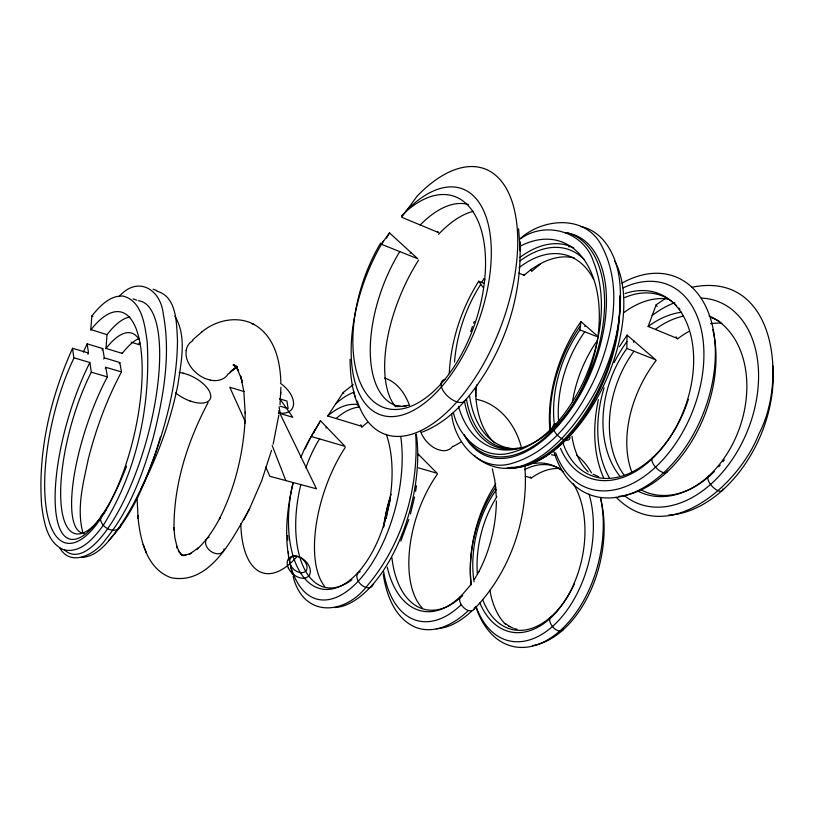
<?xml version="1.0" encoding="UTF-8"?>
<svg xmlns="http://www.w3.org/2000/svg" width="814" height="814" viewBox="0 0 814 814"><rect width="100%" height="100%" fill="white"/><g stroke="black" fill="none" stroke-linecap="round" stroke-linejoin="round"><path stroke-width="1.22" d="M287.698 535.551L287.718 540.374M626.922 341.646L627.065 335.093L655.708 359.808L626.831 348.412L626.922 341.646A108.638 74.868 -68.1 0 0 614.153 362.566M280.026 404.548L280.911 387.23M496.387 500.986C496.062 525.702 490.048 550.366 478.551 572.273M244.912 423.321L245.268 411.945M449.257 373.606C450.814 340.954 461.334 308.852 478.724 281.227L484.045 283.343M131.074 342.165L138.97 344.607L139.062 342.908M280.667 394.505L280.82 392.195M122.273 352.533L122.212 353.398L106.013 348.443L107 334.656A115.395 35.328 -73.6 0 1 129.802 317.104M244.963 422.028C242.898 455.494 234.564 488.746 219.475 518.752L219.983 517.826C213.96 529.232 206.827 540.282 197.232 549.033L198.484 547.812L189.265 554.314L190.985 553.317L183.781 555.535L185.846 555.362L181.746 555.189L183.832 555.616L180.362 553.988L182.468 555.555L178.368 550.742L179.741 552.798L176.577 546.052L177.401 548.382L174.837 537.545L173.921 527.818L174.023 529.995C173.321 485.48 187.383 441.595 208.109 402.594M87.912 354.232A130.851 42.481 -74.7 0 1 88.502 353.032L72.558 348.29C50.499 397.303 37.627 451.719 41.656 505.636C43.875 521.611 46.907 542.562 63.614 549.755C80.83 553.927 94.251 537.606 103.286 525.295C137.149 471.255 150.773 405.158 147.202 341.88C144.831 325.397 142.308 301.068 123.097 296.062C109.707 295.279 99.664 306.359 91.89 315.913L90.741 329.558L107 334.656M186.131 350.468L186.019 354.548A24.725 17.755 40.5 0 0 205.718 378.724L210.226 380.107M554.436 425.284A98.636 65.161 -69.5 0 1 579.944 329.894L580.993 321.622L596.52 335.205M383.618 527.024L386.67 510.571L390.282 496.937M415.608 491.32L416.493 485.704M278.826 415.079L273.138 444.19M414.57 496.967L410.48 513.919M598.382 399.593C592.796 425.61 592.836 453.856 603.907 478.469M474.053 581.857A86.162 54.243 -77.4 0 1 495.879 490.466L496.164 489.194M271.54 450.315L261.752 480.606L249.257 509.391C233.282 536.925 210.572 585.704 170.971 577.675C146.408 568.772 139.886 539 137.892 515.761L138.115 518.386L137.159 499.582M159.9 438.766L160.5 436.63M159.595 439.835L156.034 451.444M390.567 496.041L391.127 494.24M408.821 519.505L400.783 541.086M155.688 452.492C144.831 483.903 131.878 516.076 108.659 540.537M676.098 336.782L677.085 338.359L648.137 326.445L656.145 304.853L665.476 298.453M83.323 352.106L87.179 343.844L102.768 348.596L104.314 357.855L103.714 359.045M102.096 349.928L102.768 348.596M142.877 485.063C158.913 453.072 171.133 419.037 178.032 383.893C181.034 361.925 187.159 336.396 174.908 316.239M473.677 609.645C510.327 572.211 528.988 517.867 524.827 465.771M105.281 368.335L105.81 367.297L121.479 371.917C106.848 399.287 96.062 428.632 88.39 458.669C83.262 482.997 76.109 509.106 83.181 533.73M141.137 488.451L142.44 485.927M243.864 519.831L249.583 508.75M313.553 433.058L314.153 431.898M119.18 363.685L119.8 362.515L104.314 357.855M314.764 430.748L320.502 420.746L344.994 446.337L311.223 436.477A94.19 49.339 -78.3 0 0 300.814 457.499M311.223 436.477L319.637 422.171M474.338 579.507L478.907 571.652M319.922 421.703L320.502 420.746M619.413 346.693L627.065 335.093M481.481 282.641L483.791 278.988L484.859 279.416M360.836 424.725L361.701 426.322L327.716 415.985L343.203 392.47L353.256 384.635M138.97 344.607L140.059 343.243M470.309 585.347L460.632 596.53M465.435 400.223C502.269 356.725 522.69 298.769 519.881 241.717L520.258 250.926L518.599 228.775M464.387 401.444C452.492 414.611 438.217 426.2 421.408 432.356M228.785 373.697L235.46 367.694L230.159 372.039L233.252 369.505M192.786 339.753L201.75 332.061M468.355 610.51C454.65 624.012 433.577 635.215 414.387 626.79C394.485 617.49 386.324 594.515 383.262 574.216M119.098 296.611C137.464 275.417 160.562 288.868 163.238 313.787C171.103 354.985 163.38 397.395 153.256 437.494C142.938 473.809 129.548 510.571 105.199 540.008C95.676 553.886 71.113 567.653 59.88 548.087M201.445 332.295C217.358 318.62 243.071 314.275 260.042 328.561C275.854 341.442 280.26 363.024 280.861 382.417M520.014 238.787C542.958 217.918 585.51 214.458 601.495 245.513C623.239 286.243 612.81 336.029 595.807 376.526C578.835 413.217 552.492 451.536 511.752 463.431C480.362 472.914 454.354 442.714 451.587 413.736M232.295 370.299L236.813 367.216M453.408 446.367L460.724 442.216M520.4 238.807C545.441 220.625 583.638 231.349 593.355 261.325C608.73 300.142 600.254 344.393 583.648 381.39C568.844 412.25 545.492 443.722 510.805 452.838C483.811 460.5 458.791 437.891 453.398 412.495M691.595 287.322C775.437 269.861 787.789 379.772 758.841 433.974C739.275 485.154 667.042 548.992 616.015 497.12M402.615 406.349L408.384 405.27M406.013 406.186L397.09 406.501L400.6 406.4L395.462 405.708M236.966 366.514L234.87 366.504L236.803 366.544M81.146 557.448C98.545 556.888 109.432 539.957 119.048 527.543C136.783 501.678 149.227 472.558 159.056 442.887C169.648 409.676 177.34 375.112 177.483 340.12C176.465 323.362 177.014 296.53 156.878 291.209M236.752 366.422L233.079 365.028L236.671 366.89L233.374 364.601L236.793 367.541L234.056 364.611L238.624 370.95L236.772 367.694L241.483 379.151M476.261 399.308C499.42 403.764 515.435 424.806 521.174 446.652M514.509 628.652L517.083 629.263M580.596 226.434C606.074 231.837 617.806 259.513 619.82 283.018C623.259 319.241 613.308 355.657 597.303 387.922C577.594 426.516 525.732 494.342 476.953 457.977M183.191 373.138L187.607 374.481M418.508 467.857L437.118 473.27L417.938 453.866M84.422 533.282A102.656 28.938 -71.7 0 1 73.575 479.354A102.656 28.938 -71.7 0 1 107.356 376.913L91.31 372.181L89.866 362.535L73.779 357.743L72.558 348.29M278.408 413.003L292.826 417.307L279.802 398.779M525.284 476.21L531.054 477.94L530.524 477.014M280.138 406.206L288.136 408.618L286.925 401.048L280.097 398.962M244.017 391.554L229.772 387.22L245.411 421.937M91.89 315.913L92.908 316.239M190.049 400.997L194.587 402.32A24.308 11.61 28.3 0 0 210.714 395.38L209.961 392.531A24.308 11.61 28.3 0 0 187.617 374.511M133.058 298.911L136.813 300.142M384.574 378.052C397.181 381.858 405.199 393.752 409.564 405.535M153.144 289.204L156.807 290.578M596.418 336.406L579.944 329.894M482.875 287.2L478.724 281.227M518.854 273.148L524.287 275.376L524.114 274.287M530.382 269.831L531.43 270.268L531.247 269.19M513.38 628.255L508.577 625.997M593.04 474.247L598.768 476.709M251.75 323.484L254.304 324.633M505.362 623.585L509.829 626.658M474.481 455.504L475.651 456.725M483.791 278.988L484.676 280.403M656.145 304.853L657.122 306.41M437.657 231.359L438.319 232.499L401.689 217.257L417.043 196.245A141.768 70.757 -69.3 0 1 514.824 211.721A141.768 70.757 -69.3 0 1 460.643 397.497A141.768 70.757 -69.3 0 1 357.285 401.16M343.203 392.47L343.773 393.528M278.632 410.765L316.463 488.797L269.902 476.322L265.73 467.073M272.161 445.492L285.826 480.586M358.74 406.949C352.299 391.961 350.183 375.498 350.081 359.3M143.183 544.434L146.551 553.255M293.142 576.505C303.368 617.867 344.475 615.465 367.185 585.815C402.33 544.515 418.854 488.329 415.74 434.523M292.572 574.674L290.598 566.951M241.605 379.589L242.419 382.509L240.639 376.088L243.834 391.198L245.207 413.573M353.622 391.269L355.189 397.181M492.338 468.793L494.851 480.352L496.367 497.14M289.804 562.861L290.181 564.926M119.8 362.515L121.479 371.917M105.81 367.297L107.356 376.882M279.161 406.949L280.169 413.532M289.133 558.608L289.448 560.754M88.512 353.083L87.179 343.844M288.359 551.994L288.583 554.232M297.202 556.349A94.546 41.84 -74.6 0 1 240.802 523.565M280.494 383.353A23.667 14.072 36.6 0 1 293.539 404.304A23.667 14.072 36.6 0 1 278.48 412.851M422.161 607.926A89.601 46.683 -71.8 0 1 437.454 474.074M471.876 610.897A108.415 60.267 -75 0 1 436.426 628.795M418.081 455.606A108.415 60.267 -75 0 1 418.711 454.67M474.613 607.417A9.259 5.627 47.1 0 1 463.37 607.315A9.259 5.627 47.1 0 1 462.678 595.41M461.243 604.66A102.411 57.234 -75.8 0 1 383.567 571.214M383.465 527.177A102.411 57.234 -75.8 0 1 389.875 498.249M460.073 596.764A89.672 53.083 -79.1 0 1 387.291 567.205M386.243 518.498A89.672 53.083 -79.1 0 1 390.344 499.877M462.535 595.655A87.922 50.804 -77.5 0 1 391.931 557.794M452.747 446.174A21.897 14.367 50.8 0 1 440.812 450.366L437.169 449.267A21.897 14.367 50.8 0 1 420.573 431.481M351.963 579.731A92.348 46.988 -76.8 0 1 304.965 570.014A92.348 46.988 -76.8 0 1 300.824 484.645M305.881 467.765A92.348 46.988 -76.8 0 1 319.658 438.715M324.633 586.375A94.149 42.287 -71.4 0 1 345.319 447.303M292.999 482.56A94.19 49.339 -78.3 0 0 302.198 575.345A94.19 49.339 -78.3 0 0 357.611 572.985A94.17 49.389 -78.3 0 0 386.314 434.279M293.325 482.651A107.601 52.574 -75.3 0 0 298.931 585.012A107.601 52.574 -75.3 0 0 358.231 581.196A107.601 52.584 -75.3 0 0 400.742 436.609M305.179 448.718A107.601 52.574 -75.3 0 1 315.883 428.449M334.544 607.559A113.879 55.321 -74.5 0 0 369.698 587.83A113.889 55.321 -74.5 0 0 416.3 434.066M325.976 428.113A113.879 55.321 -74.5 0 1 326.597 427.116M373.097 584.279A9.666 6.288 44.1 0 1 360.612 584.177A9.666 6.288 44.1 0 1 360.266 571.754M335.521 404.049A107.601 52.584 -75.3 0 1 353.5 392.399M327.716 416.046A94.17 49.389 -78.3 0 1 358.241 404.68M336.304 418.386A92.348 47.039 -76.8 0 1 359.106 407.092M361.731 427.34A94.139 42.175 -71.5 0 1 367.714 422.293M228.378 373.494A24.725 17.755 40.5 0 1 210.226 380.097M186.192 350.529A24.725 17.755 40.5 0 1 192.938 340.618M224.145 548.819A10.368 7.275 37.5 0 1 210.348 550.966A10.368 7.275 37.5 0 1 209.137 537.138M190.1 400.997A24.308 11.61 28.3 0 1 175.631 392.918M179.172 372.446A24.308 11.61 28.3 0 1 183.262 373.188M64.174 549.521A130.851 42.481 -74.7 0 0 107.682 528.673A130.871 42.532 -74.6 0 0 157.133 389.387A130.871 42.532 -74.6 0 0 138.37 300.773M90.761 330.026A118.722 41.372 -76.6 0 1 139.214 408.313A118.722 41.372 -76.6 0 1 60.134 540.211A118.722 41.372 -76.6 0 1 73.85 358.221M89.866 362.545A115.385 35.317 -73.6 0 0 55.464 507.722A115.385 35.317 -73.6 0 0 101.099 516.514A115.395 35.328 -73.6 0 0 126.608 466.127M100.702 517.643A104.233 33.059 -74.3 0 1 60.928 501.831A104.233 33.059 -74.3 0 1 91.31 372.191M122.334 353.276A102.656 28.938 -71.7 0 1 138.889 338.583M120.981 524.694A10.979 7.906 31.6 0 1 106.247 527.869A10.979 7.906 31.6 0 1 103.907 513.42M106.013 348.473A104.223 33.069 -74.3 0 1 139.448 340.059M106.044 510.073A104.223 33.069 -74.3 0 1 104.975 511.691M505.769 624.542A84.931 51.536 -74.3 0 1 489.957 590.394M531.145 478.154A84.931 51.536 -74.3 0 1 558.058 468.457M563.42 628.937A8.923 5.057 49 0 1 552.798 626.922A8.923 5.057 49 0 1 552.38 616.188M600.579 498.483A98.677 61.945 -76.5 0 1 532.427 645.614M576.627 455.189A102.157 63.563 -76.1 0 1 591.503 472.924M600.61 498.046A102.157 63.563 -76.1 0 1 559.594 631.176A102.147 63.543 -76.1 0 1 475.763 606.42M471.184 584.798A102.147 63.543 -76.1 0 1 495.767 483.964M589.021 494.006A95.492 58.669 -75.7 0 1 556.176 623.025A95.492 58.669 -75.7 0 1 476.027 606.399M471.143 584.706A95.492 58.669 -75.7 0 1 495.94 487.016M551.424 454.782A95.492 58.669 -75.7 0 1 555.759 455.647M534.096 463.481A86.152 54.253 -77.4 0 1 563.614 472.13M573.097 483.414A86.152 54.253 -77.4 0 1 549.654 618.864A86.162 54.243 -77.4 0 1 479.822 602.909M524.511 469.698A84.351 52.452 -76.4 0 1 560.347 469.006M574.481 583.709A84.351 52.452 -76.4 0 1 482.733 599.725M477.309 573.605A84.351 52.452 -76.4 0 1 496.906 496.693M458.455 406.379A108.323 67.704 -72.3 0 0 555.087 426.556A108.354 67.745 -72.3 0 0 597.14 292.002A108.354 67.745 -72.3 0 0 520.207 246.194M454.517 362.047A108.323 67.704 -72.3 0 1 480.565 284.666M494.647 442.887A102.096 60.338 -69.4 0 1 475.498 388.553M515.069 448.779A100.916 62.352 -71.4 0 1 469.546 395.777M520.014 260.948A104.487 62.759 -70.3 0 1 584.483 259.89M517.836 448.188A104.487 62.759 -70.3 0 1 466.514 399.389M521.621 447.558A106.675 63.411 -70 0 1 464.367 400.478M470.726 331.583A106.675 63.411 -70 0 1 472.435 326.516M473.656 323.158A106.675 63.411 -70 0 1 474.297 321.489M570.034 437.444A10.694 5.189 43.9 0 1 558.099 435.887A10.694 5.189 43.9 0 1 555.494 423.748M464.387 435.124A117.847 67.318 -68.9 0 0 553.561 429.456A117.867 67.328 -68.9 0 0 604.293 312.23A117.867 67.328 -68.9 0 0 566.035 232.57M464.214 435.032A118.722 66.036 -68 0 0 553.958 430.168A118.752 66.066 -68 0 0 606.206 308.994A118.752 66.066 -68 0 0 565.13 232.702M619.596 295.869A124.461 69.566 -67.7 0 1 506.491 468.304M507.763 468.091A122.385 69.18 -68 0 0 565.547 439.723A122.395 69.18 -68 0 0 619.637 300.417M511.192 467.297A120.991 64.927 -66.2 0 0 568.345 437.596A121.001 64.937 -66.2 0 0 614.814 261.243M475.864 396.459A112.708 62.444 -67.1 0 1 476.638 384.829M531.664 271.469A112.698 62.434 -67.1 0 1 540.364 264.235M524.247 275.183A102.086 60.328 -69.4 0 1 574.389 257.997M568.508 246.642A110.358 66.066 -69.8 0 1 570.248 246.734M519.006 267.684A100.905 62.332 -71.4 0 1 593.498 279.161M519.678 257.58A106.705 63.431 -70 0 1 573.748 247.883M395.543 406.766A109.931 51.079 -67 0 1 418.559 260.165M398.738 406.379A106.899 53.449 -69.4 0 1 399.766 251.618M420.187 225.01A106.899 53.449 -69.4 0 1 468.508 204.558M386.508 238.064A141.768 70.757 -69.3 0 1 389.621 232.733M410.134 253.469A118.6 59.066 -68.7 0 1 410.775 252.432M380.626 243.132A111.579 59.809 -72 0 0 360.439 383.089A111.579 59.809 -72 0 0 441.768 383.028A111.549 59.778 -72 0 0 482.417 234.351A111.549 59.778 -72 0 0 401.404 215.934M405.525 211.64A120.177 60.521 -70.1 0 1 490.15 272.171A120.177 60.521 -70.1 0 1 382.224 415.384A120.177 60.521 -70.1 0 1 383.302 241.137M465.771 399.471A15.151 7.845 41.2 0 1 447.364 395.899A15.151 7.845 41.2 0 1 444.993 379.446M438.522 234.279A109.9 51.058 -67 0 1 473.26 211.345M667.449 471.052A10.216 4.609 45.6 0 1 656.277 467.958A10.216 4.609 45.6 0 1 653.866 456.929M712.799 329.68A112.922 74.257 -68.6 0 1 618.711 496.377M584.767 326.506A112.922 74.257 -68.6 0 1 585.47 325.519M621.937 283.15A116.962 76.129 -68.3 0 1 712.657 326.689A116.962 76.129 -68.3 0 1 663.624 472.761A116.941 76.099 -68.3 0 1 553.856 451.485M549.857 429.812A116.941 76.099 -68.3 0 1 580.972 321.591M623.097 287.932A109.371 70.248 -68.1 0 1 702.92 338.828A109.371 70.248 -68.1 0 1 647.629 473.87A109.371 70.248 -68.1 0 1 555.657 452.665M550.63 428.968A109.371 70.248 -68.1 0 1 580.474 325.722M625.071 293.528A98.616 65.161 -69.4 0 1 692.307 342.633A98.616 65.161 -69.4 0 1 651.77 459.167A98.636 65.161 -69.5 0 1 560.49 448.321M624.704 297.568A96.571 62.861 -68.6 0 1 676.668 305.677M678.856 308.038A96.571 62.861 -68.6 0 1 679.904 309.3M688.359 399.348A96.571 62.861 -68.6 0 1 624.623 475.254A96.571 62.861 -68.6 0 1 563.207 443.681M558.546 420.512A96.571 62.861 -68.6 0 1 584.747 331.766M588.207 471.886A97.222 61.498 -66.8 0 1 571.957 436.253M572.405 402.187A97.222 61.498 -66.8 0 1 595.736 342.745M624.114 312.393A97.222 61.498 -66.8 0 1 668.406 299.145M710.571 317.358A93.183 66.209 -69.6 0 1 719.83 321.642M724.358 459.849A93.183 66.209 -69.6 0 1 722.995 461.63M720.197 465.089A93.183 66.209 -69.6 0 1 718.752 466.768M714.305 471.53A93.183 66.209 -69.6 0 1 641.676 490.17M624.267 475.274A93.183 66.209 -69.6 0 1 633.974 351.18M655.423 329.314A93.183 66.209 -69.6 0 1 683.373 316.117M677.268 339.112A95.096 61.355 -64.5 0 1 689.122 331.318M710.551 323.718A95.096 61.355 -64.5 0 1 721.926 323.229M709.147 315.954A94.984 69.027 -71.1 0 1 746.855 387.311A94.984 69.027 -71.1 0 1 707.793 476.821A95.004 69.017 -71.2 0 1 638.593 491.463M648.158 326.526A94.984 69.027 -71.1 0 1 681.654 312.22M701.159 298.046A108.638 74.868 -68.1 0 1 748.361 428.652A108.638 74.868 -68.1 0 1 624.623 495.807M609.35 477.726A108.638 74.868 -68.1 0 1 604.1 387.749M652.156 315.486A108.638 74.868 -68.1 0 1 674.775 302.645M722.883 488.919A9.961 4.284 46.4 0 1 712.413 486.63A9.961 4.284 46.4 0 1 710.062 475.712M772.913 365.964A115.028 78.724 -67.2 0 1 668.548 515.17M633.536 342.165A115.028 78.724 -67.2 0 1 634.299 341.127M619.81 476.129A95.004 69.017 -71.2 0 1 626.861 348.453M631.735 471.886A95.116 61.437 -64.4 0 1 656.176 360.429M381.756 243.701L381.379 244.261L417.775 258.76L389.489 232.896L381.756 243.701M290.669 565.242A9.961 6.726 41.5 0 0 305.708 571.153A9.961 6.726 41.5 0 0 298.758 556.837A9.961 6.726 41.5 0 0 290.669 565.242M288.482 568.284A13.309 9.005 41.6 0 0 308.567 576.129A13.309 9.005 41.6 0 0 299.237 556.99A13.309 9.005 41.6 0 0 288.482 568.284"/></g></svg>
